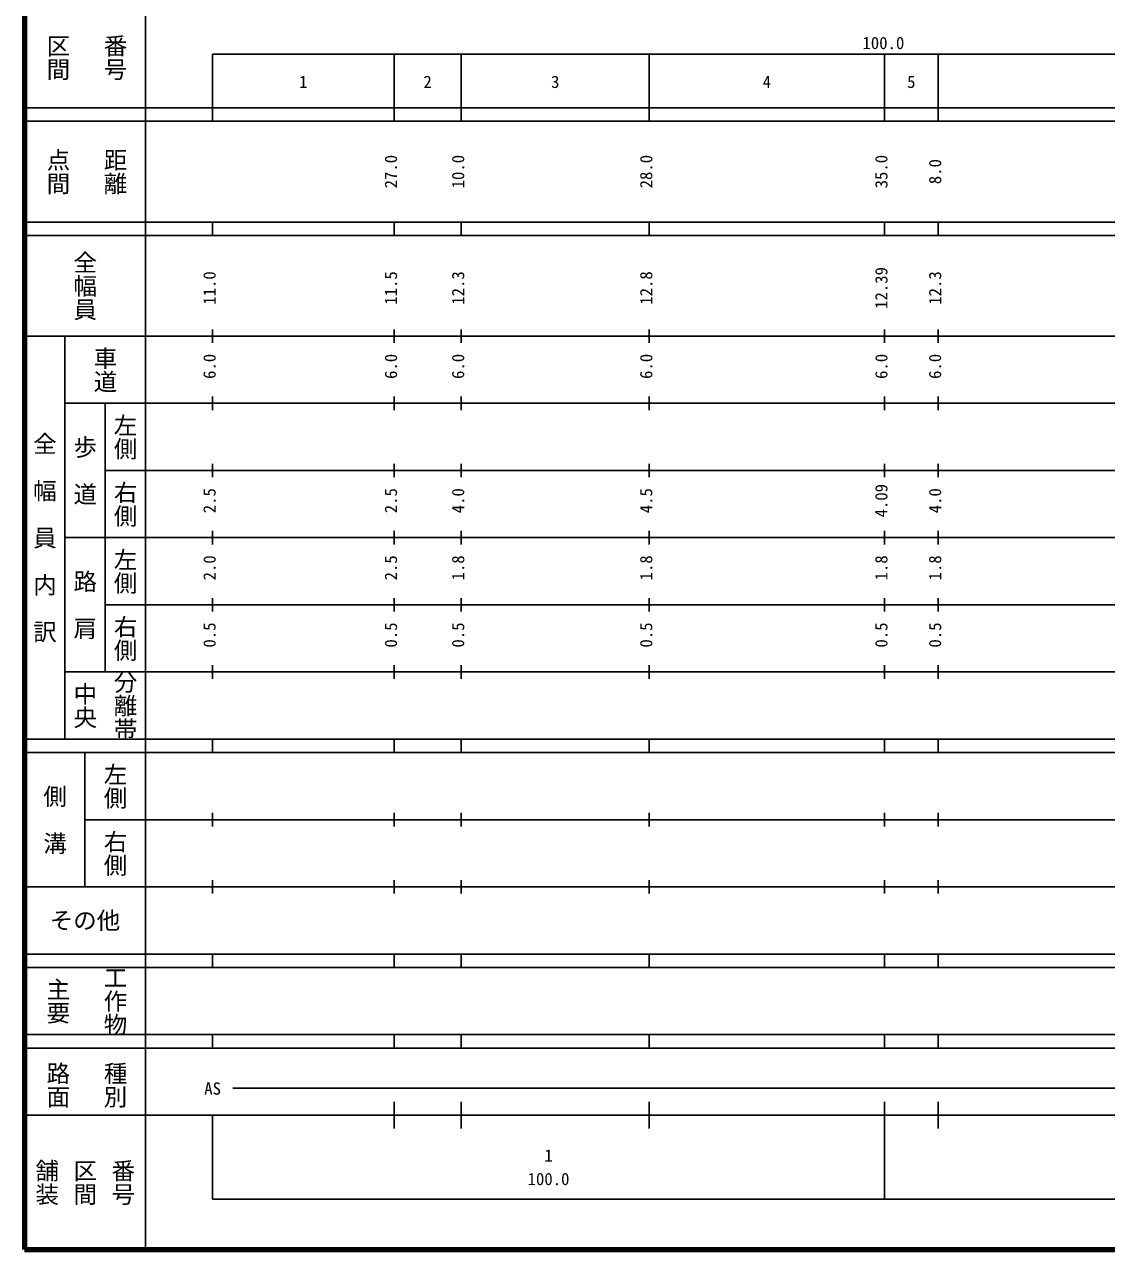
# Model space of a CAD drawing. Units: millimetres on the paper, enlarged 1000 times. Extents: x 40000 to 680000, y 20000 to 380000.
# Drawn here: x 40000 to 201056, y 20000 to 202409 of the extents above; entities that cross this region are included whole.
import ezdxf
from ezdxf.enums import TextEntityAlignment as Align

# ---------------------------------------------------------------- set-up
doc = ezdxf.new("R2010")
doc.units = ezdxf.units.MM
doc.header["$LTSCALE"] = 1000
doc.layers.add('M-TTL', color=2, linetype='Continuous', lineweight=140)
doc.layers.add('M-TTL-BAND', color=7, linetype='Continuous', lineweight=25)
doc.styles.add('@ＭＳ ゴシック', font='')
doc.styles.add('ＭＳ ゴシック', font='')
doc.styles.get('@ＭＳ ゴシック').set_extended_font_data('@MS Gothic')
doc.styles.get('ＭＳ ゴシック').set_extended_font_data('MS Gothic')

msp = doc.modelspace()

# ---------------------------------------------------------------- linework, layer by layer
at = {"layer": 'M-TTL'}
for p, q in [((40000, 380000), (40000, 20000)), ((40000, 20000), (680000, 20000))]:
    msp.add_line(p, q, dxfattribs=at)
at = {"layer": 'M-TTL-BAND'}
for p, q in [((58000, 370000), (58000, 20000)), ((68000, 198000), (579000, 198000)), ((68000, 198000), (68000, 188000)), ((95000, 188000), (95000, 198000)), ((105000, 188000), (105000, 198000)), ((133000, 188000), (133000, 198000)), ((168000, 188000), (168000, 198000)), ((176000, 188000), (176000, 198000)), ((40000, 190000), (579000, 190000)), ((40000, 188000), (579000, 188000)), ((40000, 173000), (579000, 173000)), ((68000, 171000), (68000, 173000)), ((95000, 171000), (95000, 173000)), ((105000, 171000), (105000, 173000)), ((133000, 171000), (133000, 173000)), ((168000, 171000), (168000, 173000)), ((176000, 171000), (176000, 173000)), ((40000, 171000), (579000, 171000)), ((68000, 155000), (68000, 157000)), ((95000, 155000), (95000, 157000)), ((105000, 155000), (105000, 157000)), ((133000, 155000), (133000, 157000)), ((168000, 155000), (168000, 157000)), ((176000, 155000), (176000, 157000)), ((40000, 156000), (579000, 156000)), ((46000, 96000), (46000, 156000)), ((46000, 146000), (579000, 146000)), ((52000, 146000), (52000, 106000)), ((68000, 145000), (68000, 147000)), ((95000, 145000), (95000, 147000)), ((105000, 145000), (105000, 147000)), ((133000, 145000), (133000, 147000)), ((168000, 145000), (168000, 147000)), ((176000, 145000), (176000, 147000)), ((68000, 135000), (68000, 137000)), ((95000, 135000), (95000, 137000)), ((105000, 135000), (105000, 137000)), ((133000, 135000), (133000, 137000)), ((168000, 135000), (168000, 137000)), ((176000, 135000), (176000, 137000)), ((52000, 136000), (579000, 136000)), ((46000, 126000), (579000, 126000)), ((68000, 125000), (68000, 127000)), ((95000, 125000), (95000, 127000)), ((105000, 125000), (105000, 127000)), ((133000, 125000), (133000, 127000)), ((168000, 125000), (168000, 127000)), ((176000, 125000), (176000, 127000)), ((68000, 115000), (68000, 117000)), ((95000, 115000), (95000, 117000)), ((105000, 115000), (105000, 117000)), ((133000, 115000), (133000, 117000)), ((168000, 115000), (168000, 117000)), ((176000, 115000), (176000, 117000)), ((52000, 116000), (579000, 116000)), ((46000, 106000), (579000, 106000)), ((68000, 105000), (68000, 107000)), ((95000, 105000), (95000, 107000)), ((105000, 105000), (105000, 107000)), ((133000, 105000), (133000, 107000)), ((168000, 105000), (168000, 107000)), ((176000, 105000), (176000, 107000)), ((40000, 96000), (579000, 96000)), ((68000, 94000), (68000, 96000)), ((95000, 94000), (95000, 96000)), ((105000, 94000), (105000, 96000)), ((133000, 94000), (133000, 96000)), ((168000, 94000), (168000, 96000)), ((176000, 94000), (176000, 96000)), ((40000, 94000), (579000, 94000)), ((49000, 94000), (49000, 74000)), ((49000, 84000), (579000, 84000)), ((68000, 83000), (68000, 85000)), ((95000, 83000), (95000, 85000)), ((105000, 83000), (105000, 85000)), ((133000, 83000), (133000, 85000)), ((168000, 83000), (168000, 85000)), ((176000, 83000), (176000, 85000)), ((68000, 73000), (68000, 75000)), ((95000, 73000), (95000, 75000)), ((105000, 73000), (105000, 75000)), ((133000, 73000), (133000, 75000)), ((168000, 73000), (168000, 75000)), ((176000, 73000), (176000, 75000)), ((40000, 74000), (579000, 74000)), ((40000, 64000), (579000, 64000)), ((68000, 62000), (68000, 64000)), ((95000, 62000), (95000, 64000)), ((105000, 62000), (105000, 64000)), ((133000, 62000), (133000, 64000)), ((168000, 62000), (168000, 64000)), ((176000, 62000), (176000, 64000)), ((40000, 62000), (579000, 62000)), ((40000, 52000), (579000, 52000)), ((68000, 50000), (68000, 52000)), ((95000, 50000), (95000, 52000)), ((105000, 50000), (105000, 52000)), ((133000, 50000), (133000, 52000)), ((168000, 50000), (168000, 52000)), ((176000, 50000), (176000, 52000)), ((40000, 50000), (579000, 50000)), ((71000, 44000), (565000, 44000)), ((95000, 38000), (95000, 42000)), ((105000, 38000), (105000, 42000)), ((133000, 38000), (133000, 42000)), ((168000, 27500), (168000, 42000)), ((176000, 38000), (176000, 42000)), ((40000, 40000), (579000, 40000)), ((68000, 40000), (68000, 27500)), ((68000, 27500), (579000, 27500))]:
    msp.add_line(p, q, dxfattribs=at)

# ---------------------------------------------------------------- texts
at = {"layer": 'M-TTL-BAND', "style": '@ＭＳ ゴシック'}
for s, p in [('番号', (53500, 197500)), ('区間', (45000, 197500)), ('点間', (45000, 180500)), ('距離', (53500, 180500)), ('全幅員', (49000, 163500)), ('車道', (52000, 151000)), ('左側', (55000, 141000)), ('全\u3000幅\u3000員\u3000内\u3000訳', (43000, 126000)), ('歩\u3000道', (49000, 136000)), ('右側', (55000, 131000)), ('左側', (55000, 121000)), ('路\u3000肩', (49000, 116000)), ('右側', (55000, 111000)), ('分離帯', (55000, 101000)), ('中央', (49000, 101000)), ('左側', (53500, 89000)), ('側\u3000溝', (44500, 84000)), ('右側', (53500, 79000)), ('主要', (45000, 57000)), ('工作物', (53500, 57000)), ('路面', (45000, 44500)), ('種別', (53500, 44500)), ('舗装', (43333, 30000)), ('区間', (49000, 30000)), ('番号', (54667, 30000))]:
    msp.add_text(s, height=2566, rotation=270, dxfattribs=at).set_placement(p, align=Align.MIDDLE_CENTER)
at = {"layer": 'M-TTL-BAND', "style": 'ＭＳ ゴシック'}
for s, p in [('100.0', (167844, 198195)), ('1', (81500, 192405)), ('2', (100000, 192405)), ('3', (119000, 192405)), ('4', (150500, 192405)), ('5', (172000, 192405)), ('AS', (68000, 42500)), ('1', (118000, 32523)), ('100.0', (118000, 29033))]:
    msp.add_text(s, height=1833, dxfattribs=at).set_placement(p, align=Align.BOTTOM_CENTER)
for s, p in [('27.0', (96000, 180500)), ('10.0', (106000, 180500)), ('28.0', (134000, 180500)), ('35.0', (169000, 180500)), ('8.0', (177000, 180500)), ('12.39', (169000, 163174)), ('11.0', (69000, 163174)), ('11.5', (96000, 163174)), ('12.3', (106000, 163174)), ('12.8', (134000, 163174)), ('12.3', (177000, 163174)), ('6.0', (69000, 151500)), ('6.0', (96000, 151500)), ('6.0', (106000, 151500)), ('6.0', (134000, 151500)), ('6.0', (169000, 151500)), ('6.0', (177000, 151500)), ('2.5', (69000, 131500)), ('2.5', (96000, 131500)), ('4.0', (106000, 131500)), ('4.5', (134000, 131500)), ('4.09', (169000, 131500)), ('4.0', (177000, 131500)), ('2.0', (69000, 121500)), ('2.5', (96000, 121500)), ('1.8', (106000, 121500)), ('1.8', (134000, 121500)), ('1.8', (169000, 121500)), ('1.8', (177000, 121500)), ('0.5', (69000, 111500)), ('0.5', (96000, 111500)), ('0.5', (106000, 111500)), ('0.5', (134000, 111500)), ('0.5', (169000, 111500)), ('0.5', (177000, 111500))]:
    msp.add_text(s, height=1833, rotation=90, dxfattribs=at).set_placement(p, align=Align.BOTTOM_CENTER)
msp.add_text('その他', height=2566, dxfattribs=at).set_placement((49000, 69000), align=Align.MIDDLE_CENTER)

doc.saveas('drawing.dxf')
